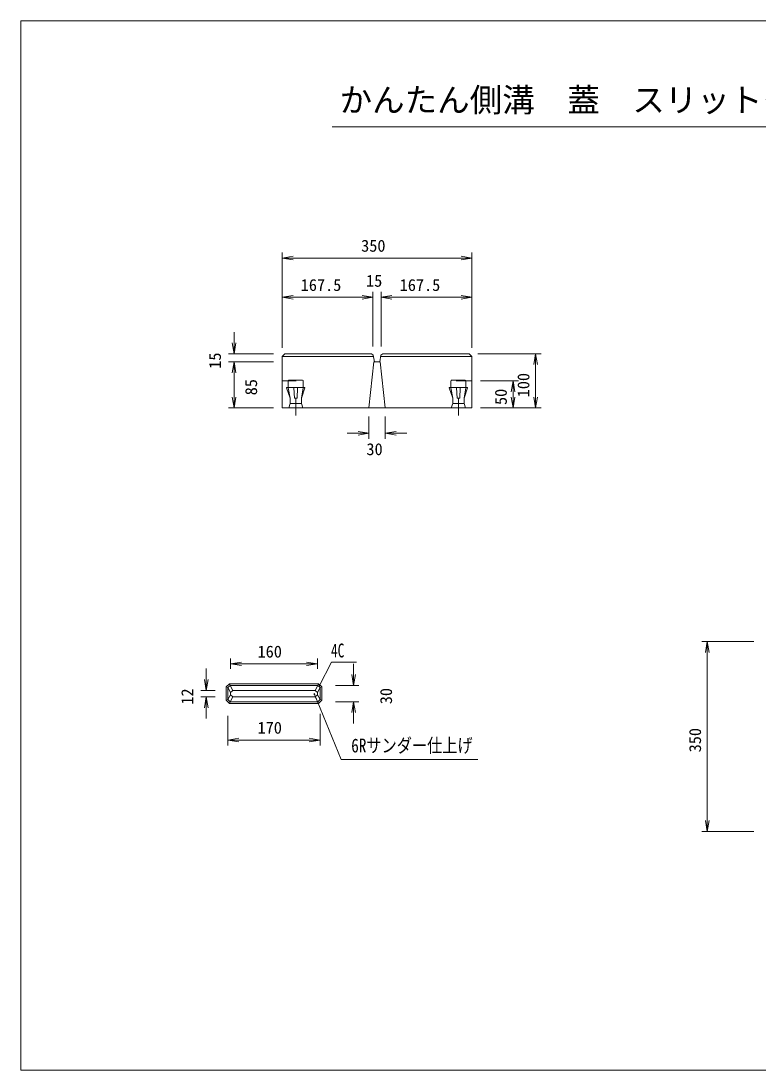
# Model space of a CAD drawing. Units: millimetres, scale not verified. Extents: x 1573 to 15247, y 1105 to 10775.
# Drawn here: x 1573 to 8370, y 1105 to 10775 of the extents above; entities that cross this region are included whole.
import ezdxf
from ezdxf.enums import TextEntityAlignment as Align

# ---------------------------------------------------------------- set-up
doc = ezdxf.new("R2010")
doc.units = ezdxf.units.MM
doc.header["$LTSCALE"] = 20
doc.linetypes.add('USER4', pattern=[25.31, 12.7, -6.3, 0.01, -6.3])
for name, color, linetype, lineweight in [('0_2', 7, 'Continuous', 9), ('D-STR-DIM（寸法）', 7, 'Continuous', 18), ('D-STR-STR1（構造物）', 7, 'Continuous', 18), ('D-STR（構造物外形線）', 1, 'Continuous', 18), ('D-TTL(外枠）', 2, 'Continuous', 18), ('D-TTL-LINE（枠内）', 2, 'Continuous', 18), ('用紙-作図レイヤ', 7, 'Continuous', 18)]:
    doc.layers.add(name, color=color, linetype=linetype, lineweight=lineweight)
doc.layers.add('用紙-用紙-GR1_02', color=7, linetype='Continuous')
doc.styles.add('ＭＳ ゴシック', font='')
doc.styles.get('ＭＳ ゴシック').set_extended_font_data('MS Gothic')

msp = doc.modelspace()

# ---------------------------------------------------------------- linework, layer by layer
at = {"layer": '0_2'}
for p, q in [((3982.01, 8589.97), (4082.01, 8606.63)), ((5632.01, 8606.63), (5732.01, 8589.97)), ((4082.01, 8573.3), (3982.01, 8589.97)), ((3982.01, 8589.97), (4082.01, 8589.97)), ((5732.01, 8589.97), (5632.01, 8573.3)), ((5732.01, 8589.97), (5632.01, 8589.97)), ((3982.01, 8228.19), (4082.01, 8244.86)), ((4082.01, 8211.52), (3982.01, 8228.19)), ((3982.01, 8228.19), (4082.01, 8228.19)), ((4719.51, 8244.86), (4819.51, 8228.19)), ((4819.51, 8228.19), (4719.51, 8228.19)), ((4819.51, 8228.19), (4719.51, 8211.52)), ((4894.51, 8228.19), (4994.51, 8244.86)), ((4994.51, 8211.52), (4894.51, 8228.19)), ((4894.51, 8228.19), (4994.51, 8228.19)), ((5632.01, 8244.86), (5732.01, 8228.19)), ((5732.01, 8228.19), (5632.01, 8211.52)), ((5732.01, 8228.19), (5632.01, 8228.19)), ((3538.01, 7707.8), (3521.34, 7807.8)), ((3554.67, 7807.8), (3538.01, 7707.8)), ((3538.01, 7707.8), (3538.01, 7807.8)), ((6303.12, 7607.8), (6319.79, 7707.8)), ((6319.79, 7707.8), (6336.45, 7607.8)), ((6319.79, 7707.8), (6319.79, 7607.8)), ((3521.34, 7532.8), (3538.01, 7632.8)), ((3538.01, 7632.8), (3554.67, 7532.8)), ((3538.01, 7632.8), (3538.01, 7532.8)), ((6095.04, 7357.8), (6111.71, 7457.8)), ((6111.71, 7457.8), (6128.37, 7357.8)), ((6111.71, 7457.8), (6111.71, 7357.8)), ((3538.01, 7207.8), (3521.34, 7307.8)), ((3554.67, 7307.8), (3538.01, 7207.8)), ((3538.01, 7207.8), (3538.01, 7307.8)), ((6111.71, 7207.8), (6095.04, 7307.8)), ((6128.37, 7307.8), (6111.71, 7207.8)), ((6111.71, 7207.8), (6111.71, 7307.8)), ((6319.79, 7207.8), (6303.12, 7307.8)), ((6336.45, 7307.8), (6319.79, 7207.8)), ((6319.79, 7207.8), (6319.79, 7307.8)), ((4682.01, 6991.03), (4782.01, 6974.36)), ((4782.01, 6974.36), (4682.01, 6957.69)), ((4782.01, 6974.36), (4682.01, 6974.36)), ((4932.01, 6974.36), (5032.01, 6991.03)), ((5032.01, 6957.69), (4932.01, 6974.36)), ((4932.01, 6974.36), (5032.01, 6974.36)), ((7885.99, 4954.95), (7902.65, 5054.95)), ((7902.65, 5054.95), (7919.32, 4954.95)), ((7902.65, 5054.95), (7902.65, 4954.95)), ((3507.02, 4849.34), (3607.02, 4866.01)), ((3607.02, 4832.68), (3507.02, 4849.34)), ((3507.02, 4849.34), (3607.02, 4849.34)), ((4207.02, 4866.01), (4307.02, 4849.34)), ((4307.02, 4849.34), (4207.02, 4832.68)), ((4307.02, 4849.34), (4207.02, 4849.34)), ((4640.48, 4649.76), (4623.81, 4749.76)), ((4657.14, 4749.76), (4640.48, 4649.76)), ((4640.48, 4649.76), (4640.48, 4749.76)), ((3282.25, 4604.76), (3265.59, 4704.76)), ((3298.92, 4704.76), (3282.25, 4604.76)), ((3282.25, 4604.76), (3282.25, 4704.76)), ((3265.59, 4444.76), (3282.25, 4544.76)), ((3282.25, 4544.76), (3298.92, 4444.76)), ((3282.25, 4544.76), (3282.25, 4444.76)), ((4623.81, 4399.76), (4640.48, 4499.76)), ((4640.48, 4499.76), (4657.14, 4399.76)), ((4640.48, 4499.76), (4640.48, 4399.76)), ((3482.02, 4146.98), (3582.02, 4163.65)), ((4232.02, 4163.65), (4332.02, 4146.98)), ((3582.02, 4130.31), (3482.02, 4146.98)), ((3482.02, 4146.98), (3582.02, 4146.98)), ((4332.02, 4146.98), (4232.02, 4130.31)), ((4332.02, 4146.98), (4232.02, 4146.98)), ((7902.65, 3304.95), (7885.99, 3404.95)), ((7919.32, 3404.95), (7902.65, 3304.95)), ((7902.65, 3304.95), (7902.65, 3404.95))]:
    msp.add_line(p, q, dxfattribs=at)
at = {"layer": 'D-STR-DIM（寸法）'}
for p, q in [((3982.01, 7762.8), (3982.01, 8639.97)), ((5732.01, 7762.8), (5732.01, 8639.97)), ((4082.01, 8589.97), (5632.01, 8589.97)), ((4082.01, 8228.19), (4719.51, 8228.19)), ((4819.51, 7775.09), (4819.51, 8278.19)), ((4894.51, 7775.09), (4894.51, 8278.19)), ((4994.51, 8228.19), (5632.01, 8228.19)), ((3538.01, 7807.8), (3538.01, 7907.8)), ((3902.01, 7707.8), (3488.01, 7707.8)), ((5787.01, 7707.8), (6369.79, 7707.8)), ((3902.01, 7632.8), (3488.01, 7632.8)), ((6319.79, 7307.8), (6319.79, 7607.8)), ((3538.01, 7307.8), (3538.01, 7532.8)), ((5812.01, 7457.8), (6161.71, 7457.8)), ((6111.71, 7357.8), (6111.71, 7307.8)), ((3902.01, 7207.8), (3488.01, 7207.8)), ((5812.01, 7207.8), (6369.79, 7207.8)), ((4782.01, 7127.8), (4782.01, 6924.36)), ((4932.01, 7127.8), (4932.01, 6924.36)), ((4682.01, 6974.36), (4582.01, 6974.36)), ((5032.01, 6974.36), (5132.01, 6974.36)), ((8330.44, 5054.95), (7852.65, 5054.95)), ((7902.65, 4954.95), (7902.65, 3404.95)), ((3507.02, 4801.94), (3507.02, 4899.34)), ((4207.02, 4849.34), (3607.02, 4849.34)), ((4307.02, 4801.94), (4307.02, 4899.34)), ((4640.48, 4749.76), (4640.48, 4849.76)), ((3282.25, 4704.76), (3282.25, 4804.76)), ((4474.52, 4649.76), (4690.48, 4649.76)), ((3364.52, 4604.76), (3232.25, 4604.76)), ((3364.52, 4544.76), (3232.25, 4544.76)), ((4474.52, 4499.76), (4690.48, 4499.76)), ((3282.25, 4444.76), (3282.25, 4344.76)), ((3482.02, 4369.76), (3482.02, 4096.98)), ((4332.02, 4389.76), (4332.02, 4096.98)), ((4640.48, 4399.76), (4640.48, 4299.76)), ((4232.02, 4146.98), (3582.02, 4146.98)), ((8330.44, 3304.95), (7852.65, 3304.95))]:
    msp.add_line(p, q, dxfattribs=at)
at = {"layer": 'D-STR-STR1（構造物）', "linetype": 'USER4'}
for p, q in [((3982.01, 7457.8), (4110.52, 7457.8)), ((5585.69, 7457.8), (5732.01, 7457.8))]:
    msp.add_line(p, q, dxfattribs=at)
at = {"layer": 'D-STR-STR1（構造物）'}
for p, q in [((4037.01, 7397.8), (4037.01, 7455.3)), ((4044.51, 7462.8), (4169.51, 7462.8)), ((4177.01, 7455.3), (4177.01, 7397.8)), ((5537.01, 7455.3), (5537.01, 7397.8)), ((5669.51, 7462.8), (5544.51, 7462.8)), ((5677.01, 7397.8), (5677.01, 7455.3)), ((4054.51, 7297.8), (4023.4, 7393.52)), ((4026.51, 7397.8), (4187.51, 7397.8)), ((4054.51, 7297.8), (4037.78, 7393.37)), ((4094.51, 7297.8), (4089.73, 7393.31)), ((4097.51, 7397.8), (4120.01, 7397.8)), ((4124.28, 7393.31), (4119.51, 7297.8)), ((4190.62, 7393.52), (4159.51, 7297.8)), ((4176.23, 7393.37), (4159.51, 7297.8)), ((5523.4, 7393.52), (5554.51, 7297.8)), ((5687.51, 7397.8), (5526.51, 7397.8)), ((5537.78, 7393.37), (5554.51, 7297.8)), ((5589.73, 7393.31), (5594.51, 7297.8)), ((5616.51, 7397.8), (5594.01, 7397.8)), ((5619.51, 7297.8), (5624.28, 7393.31)), ((5659.51, 7297.8), (5690.62, 7393.52)), ((5659.51, 7297.8), (5676.23, 7393.37)), ((4054.51, 7247.8), (4054.51, 7297.8)), ((4119.51, 7297.8), (4094.51, 7297.8)), ((4107.01, 7138.01), (4107.01, 7291)), ((4159.51, 7247.8), (4159.51, 7297.8)), ((5554.51, 7247.8), (5554.51, 7297.8)), ((5594.51, 7297.8), (5619.51, 7297.8)), ((5607.01, 7138.01), (5607.01, 7291)), ((5659.51, 7247.8), (5659.51, 7297.8)), ((4054.51, 7247.8), (4042.01, 7207.8)), ((4159.51, 7247.8), (4054.51, 7247.8)), ((4159.51, 7247.8), (4172.01, 7207.8)), ((5554.51, 7247.8), (5542.01, 7207.8)), ((5554.51, 7247.8), (5659.51, 7247.8)), ((5659.51, 7247.8), (5672.01, 7207.8))]:
    msp.add_line(p, q, dxfattribs=at)
for centre, radius, start, end in [((4044.51, 7455.3), 7.5, 90, 180), ((4169.51, 7455.3), 7.5, 0, 90), ((5544.51, 7455.3), 7.5, 90, 180), ((5669.51, 7455.3), 7.5, 0, 90), ((4027.9, 7393.52), 4.5, 108.00415, 180), ((4042.28, 7393.37), 4.5, 99.92624, 180), ((4094.23, 7393.31), 4.5, 92.8624, 180), ((4119.78, 7393.31), 4.5, 0, 87.1376), ((4171.73, 7393.37), 4.5, 0, 80.07376), ((4186.12, 7393.52), 4.5, 0, 71.99585), ((5527.9, 7393.52), 4.5, 108.00415, 180), ((5542.28, 7393.37), 4.5, 99.92624, 180), ((5594.23, 7393.31), 4.5, 92.8624, 180), ((5619.78, 7393.31), 4.5, 0, 87.1376), ((5671.73, 7393.37), 4.5, 0, 80.07376), ((5686.12, 7393.52), 4.5, 0, 71.99585)]:
    msp.add_arc(centre, radius, start, end, dxfattribs=at)
at = {"layer": 'D-STR（構造物外形線）'}
for p, q in [((4007.01, 7707.8), (3982.01, 7682.8)), ((3982.01, 7682.8), (4823.68, 7682.8)), ((3982.01, 7207.8), (3982.01, 7682.8)), ((4007.01, 7707.8), (4804.51, 7707.8)), ((4804.51, 7707.8), (4821.97, 7693)), ((4821.97, 7693), (4832.01, 7632.8)), ((4892.04, 7693), (4882.01, 7632.8)), ((4890.34, 7682.8), (5045.01, 7682.8)), ((4909.51, 7707.8), (4892.04, 7693)), ((4909.51, 7707.8), (5062.01, 7707.8)), ((5732.01, 7682.8), (5045.01, 7682.8)), ((5062.01, 7707.8), (5707.01, 7707.8)), ((5732.01, 7682.8), (5707.01, 7707.8)), ((5732.01, 7207.8), (5732.01, 7682.8)), ((4827.01, 7632.8), (4782.01, 7207.8)), ((4827.01, 7632.8), (4887.01, 7632.8)), ((4887.01, 7632.8), (4932.01, 7207.8)), ((3982.01, 7207.8), (5732.01, 7207.8))]:
    msp.add_line(p, q, dxfattribs=at)
at = {"layer": 'D-STR（構造物外形線）', "color": 7}
for p, q in [((3495.81, 4664.76), (3467.02, 4635.98)), ((3502.02, 4649.76), (3482.02, 4629.76)), ((3502.02, 4649.76), (3495.81, 4664.76)), ((4318.24, 4664.76), (3495.81, 4664.76)), ((3502.02, 4649.76), (3527.02, 4604.76)), ((4312.02, 4649.76), (3502.02, 4649.76)), ((4312.02, 4649.76), (4287.02, 4604.76)), ((4312.02, 4649.76), (4318.24, 4664.76)), ((4312.02, 4649.76), (4332.02, 4629.76)), ((4347.02, 4635.98), (4318.24, 4664.76)), ((3482.02, 4629.76), (3467.02, 4635.98)), ((3467.02, 4635.98), (3467.02, 4513.55)), ((3482.02, 4629.76), (3507.02, 4584.76)), ((3482.02, 4629.76), (3482.02, 4519.76)), ((3482.02, 4519.76), (3507.02, 4564.76)), ((3527.02, 4604.76), (3507.02, 4584.76)), ((3507.02, 4584.76), (3507.02, 4564.76)), ((3527.02, 4544.76), (3507.02, 4564.76)), ((4287.02, 4604.76), (3527.02, 4604.76)), ((4287.02, 4604.76), (4307.02, 4584.76)), ((4287.02, 4544.76), (4307.02, 4564.76)), ((4332.02, 4629.76), (4307.02, 4584.76)), ((4307.02, 4584.76), (4307.02, 4564.76)), ((4332.02, 4519.76), (4307.02, 4564.76)), ((4332.02, 4629.76), (4347.02, 4635.98)), ((4332.02, 4629.76), (4332.02, 4519.76)), ((4347.02, 4513.55), (4347.02, 4635.98)), ((3482.02, 4519.76), (3467.02, 4513.55)), ((3467.02, 4513.55), (3495.81, 4484.76)), ((3482.02, 4519.76), (3502.02, 4499.76)), ((3495.81, 4484.76), (3502.02, 4499.76)), ((3495.81, 4484.76), (4318.24, 4484.76)), ((3502.02, 4499.76), (3527.02, 4544.76)), ((4312.02, 4499.76), (3502.02, 4499.76)), ((4287.02, 4544.76), (3527.02, 4544.76)), ((4312.02, 4499.76), (4287.02, 4544.76)), ((4332.02, 4519.76), (4312.02, 4499.76)), ((4318.24, 4484.76), (4312.02, 4499.76)), ((4318.24, 4484.76), (4347.02, 4513.55)), ((4332.02, 4519.76), (4347.02, 4513.55))]:
    msp.add_line(p, q, dxfattribs=at)
at = {"layer": 'D-TTL(外枠）'}
for p, q in [((15246.76, 10774.88), (1573.24, 10774.88)), ((1573.24, 1105.12), (1573.24, 10774.88)), ((1573.24, 1105.12), (15246.76, 1105.12))]:
    msp.add_line(p, q, dxfattribs=at)
at = {"layer": 'D-TTL-LINE（枠内）'}
msp.add_line((4443.36, 9798.49), (12387.27, 9798.49), dxfattribs=at)
at = {"layer": '用紙-作図レイヤ'}
for p, q in [((4323.06, 4643.73), (4437.19, 4864.95)), ((4437.19, 4864.95), (4667.19, 4864.95)), ((4323.06, 4643.73), (4325.19, 4653.5)), ((4323.06, 4643.73), (4329.79, 4651.12)), ((4277.02, 4574.76), (4527.52, 3967.28)), ((4277.02, 4574.76), (4283.1, 4566.82)), ((4277.02, 4574.76), (4278.31, 4564.85)), ((4527.52, 3967.28), (5785.73, 3967.28))]:
    msp.add_line(p, q, dxfattribs=at)

# ---------------------------------------------------------------- texts
at = {"layer": 'D-STR-DIM（寸法）', "style": 'ＭＳ ゴシック'}
for s, p in [('350', (4710.44, 8614.97)), ('15', (4755.74, 8292.29)), ('167.5', (4153.3, 8253.19)), ('167.5', (5065.8, 8253.19)), ('30', (4759.17, 6739.69)), ('160', (3755.12, 4874.34)), ('170', (3755.12, 4171.98))]:
    msp.add_text(s, height=110, dxfattribs=at).set_placement(p, align=Align.BOTTOM_LEFT)
for s, p in [('15', (3450.51, 7569.03)), ('85', (3783.71, 7324.36)), ('100', (6294.79, 7305.9)), ('50', (6086.71, 7234.96)), ('12', (3194.75, 4473.12)), ('30', (5027.98, 4476.92)), ('350', (7877.65, 4033.37))]:
    msp.add_text(s, height=110, rotation=90, dxfattribs=at).set_placement(p, align=Align.BOTTOM_LEFT)
at = {"layer": '用紙-作図レイヤ', "style": 'ＭＳ ゴシック'}
for s, width, p in [('4C', 0.7, (4432.68, 4869.95)), ('6Rサンダー仕上げ', 0.8, (4618.88, 3994.05))]:
    msp.add_text(s, height=128.3, dxfattribs=dict(at, width=width)).set_placement(p, align=Align.BOTTOM_LEFT)
at = {"layer": '用紙-用紙-GR1_02', "style": 'ＭＳ ゴシック'}
msp.add_text('かんたん側溝\u3000蓋\u3000スリットタイプS型\u3000250', height=219.9, dxfattribs=at).set_placement((4511.52, 9871.06), align=Align.BOTTOM_LEFT)

doc.saveas('drawing.dxf')
